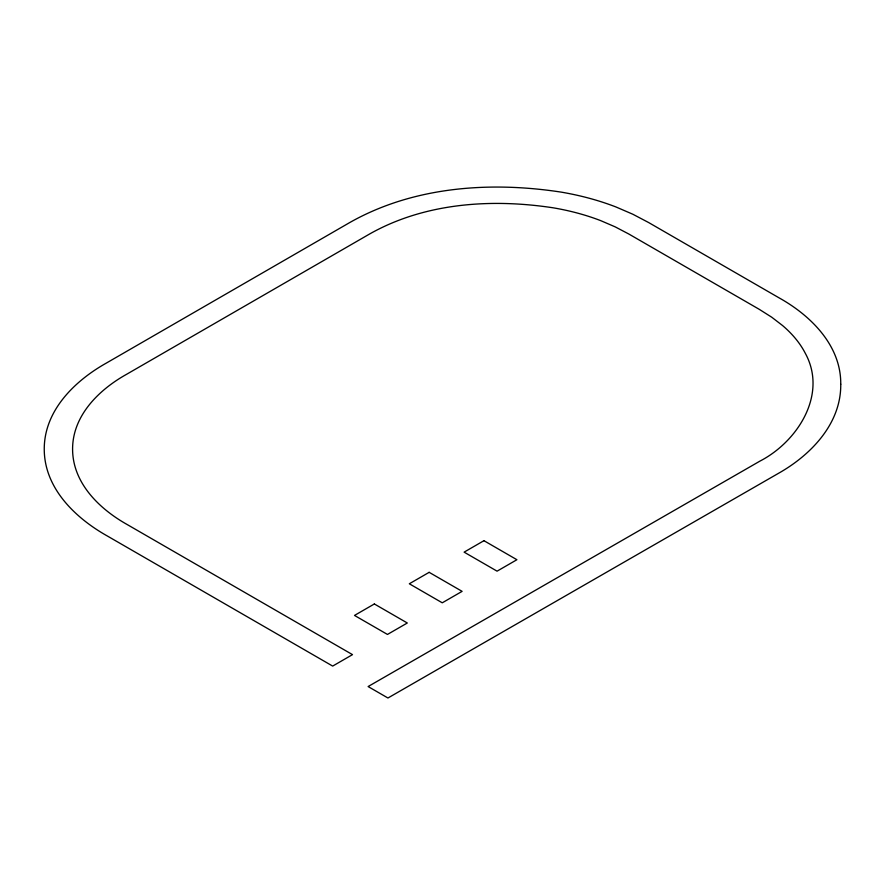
<?xml version="1.0" encoding="UTF-8"?>
<svg xmlns="http://www.w3.org/2000/svg" width="885" height="885" viewBox="0 0 885 885"><rect width="100%" height="100%" fill="white"/><g stroke="black" fill="none" stroke-linecap="round" stroke-linejoin="round"><path stroke-width="1.33" d="M840.75 384.201C841.237 422.886 812.021 453.806 780.515 472.159L387.94 698L368.105 686.55L759.95 461.107C797.573 441.703 827.929 394.4 805.206 353.115A173.294 100.049 0 0 0 782.55 325.536L771.731 317.217L759.264 309.33L628.87 234.049L615.197 226.87L600.771 220.664A172.464 99.574 0 0 0 553.092 207.798C491.374 198.417 424.778 202.776 369.51 234.049L126.455 374.377C98.866 389.765 72.249 415.884 72.592 449.657C72.88 483.354 99.64 509.096 127.163 524.528L352.507 654.635L332.672 666.084L107.317 535.989C75.59 518.167 44.538 488.575 44.25 449.657C43.896 410.662 74.827 380.694 106.609 362.927L349.675 222.589C413.328 186.492 490.058 181.193 561.201 192.122A199.059 114.928 0 0 1 616.181 207.057L632.875 214.258L648.716 222.589L779.099 297.869C810.737 315.502 841.159 345.504 840.75 384.201M374.355 603.968L354.509 615.429L387.464 634.445L407.31 622.996L374.355 603.968M429.159 572.329L409.324 583.779L442.268 602.807L462.114 591.357L429.159 572.329M483.951 540.691L464.116 552.14L497.071 571.168L516.906 559.718L483.951 540.691"/></g></svg>
